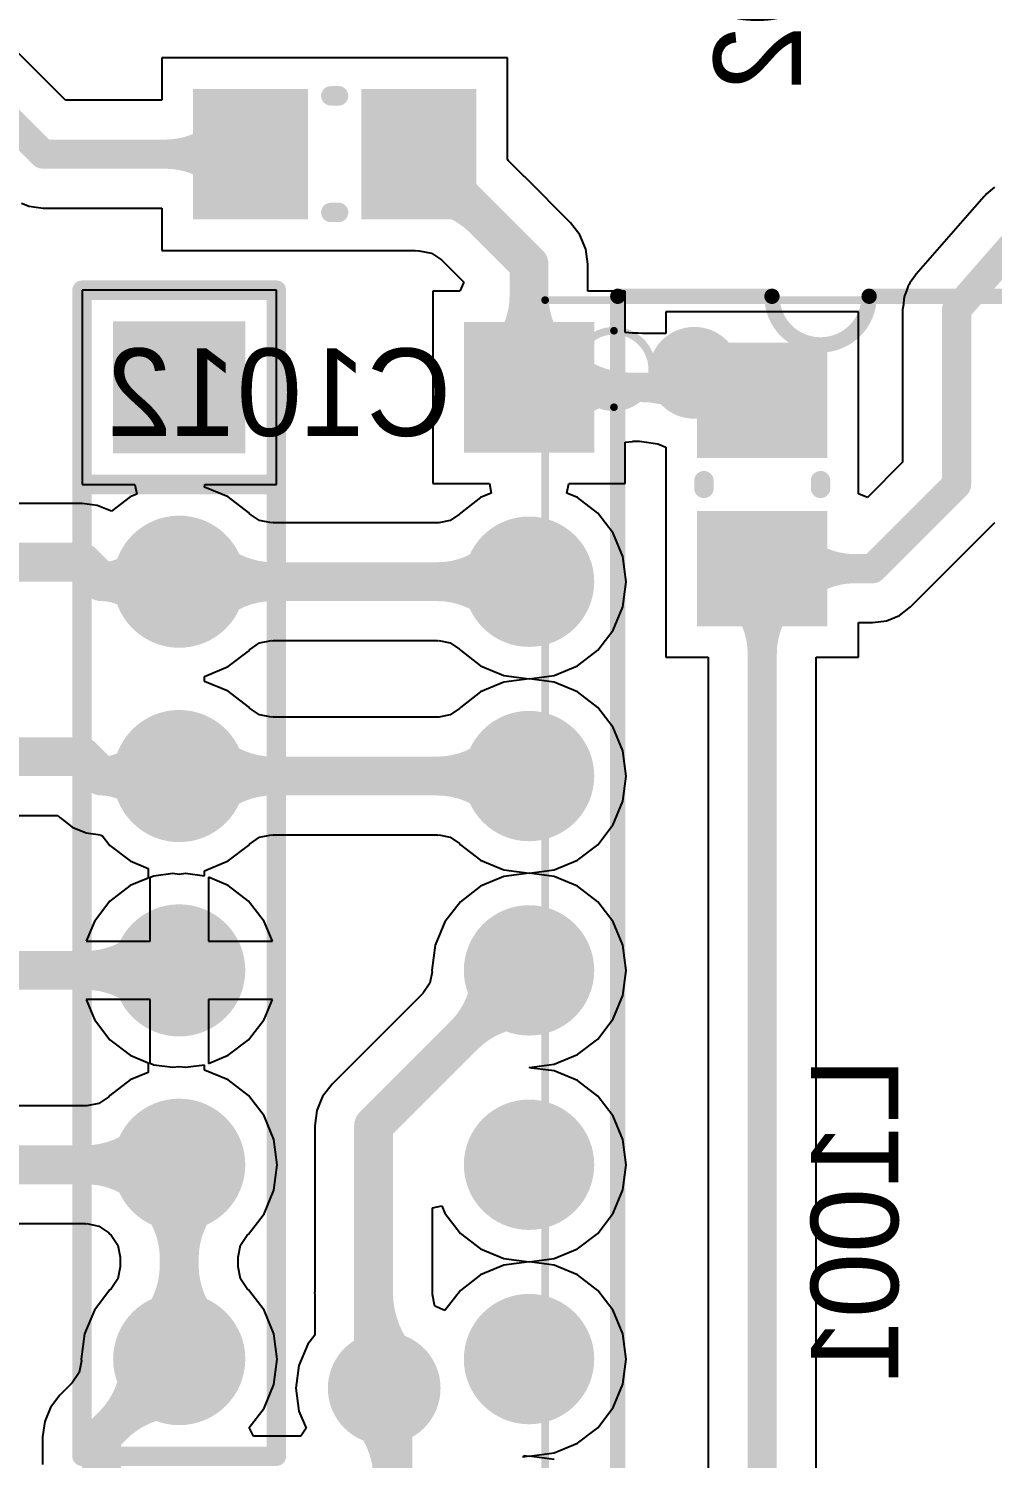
# Model space of a CAD drawing. Extents: x 41 to 201, y 4 to 127.
# Drawn here: x 104.97 to 117.56, y 65.76 to 84.44 of the extents above; entities that cross this region are included whole.
import ezdxf

# ---------------------------------------------------------------- set-up
doc = ezdxf.new("R2010")
doc.units = 0
doc.layers.get('0').update_dxf_attribs({"linetype": 'CONTINUOUS'})
for name, color, linetype in [('BOTTOMLAYER', 5, 'CONTINUOUS'), ('BOTTOMOVERLAY', 54, 'CONTINUOUS'), ('BOTTOMPASTE', 16, 'CONTINUOUS'), ('BOTTOMSOLDER', 6, 'CONTINUOUS'), ('MECHANICAL13', 56, 'CONTINUOUS'), ('MULTILAYER', 9, 'CONTINUOUS'), ('TOPLAYER', 1, 'CONTINUOUS'), ('TOPOVERLAY', 2, 'CONTINUOUS'), ('TOPSOLDER', 216, 'CONTINUOUS')]:
    doc.layers.add(name, color=color, linetype=linetype)

# ---------------------------------------------------------------- blocks, each defined once
blk = doc.blocks.new('DIP28_300_100__1')
at = {"layer": 'BOTTOMLAYER', "const_width": 0.75}
for points in [[(2.165, 0, 1), (2.915, 0, 1)], [(4.705, 0, 1), (5.455, 0, 1)], [(7.245, 0, 1), (7.995, 0, 1)], [(9.785, 0, 1), (10.535, 0, 1)], [(12.325, 0, 1), (13.075, 0, 1)]]:
    blk.add_lwpolyline(points, format="xyb", close=True, dxfattribs=at)
at = {"layer": 'BOTTOMLAYER'}
blk.add_solid([(0.75, -0.75), (0.75, 0.75), (-0.75, -0.75), (-0.75, 0.75)], dxfattribs=at)
at = {"layer": 'BOTTOMSOLDER', "const_width": 0.852}
for points in [[(2.114, 0, 1), (2.966, 0, 1)], [(4.654, 0, 1), (5.506, 0, 1)], [(7.194, 0, 1), (8.046, 0, 1)], [(9.734, 0, 1), (10.586, 0, 1)], [(12.274, 0, 1), (13.126, 0, 1)]]:
    blk.add_lwpolyline(points, format="xyb", close=True, dxfattribs=at)
at = {"layer": 'BOTTOMSOLDER'}
blk.add_solid([(0.852, -0.852), (0.852, 0.852), (-0.852, -0.852), (-0.852, 0.852)], dxfattribs=at)
at = {"layer": 'MECHANICAL13', "const_width": 0.1}
for points in [[(-1.14, 0.21), (-1.14, 7.41)], [(34.16, 0.21), (-1.14, 0.21)]]:
    blk.add_lwpolyline(points, dxfattribs=at)
at = {"layer": 'MECHANICAL13'}
for points, const_width in [([(0.26, 1.11, 1), (-0.74, 1.11, 1)], 0.1), ([(-0.765, 1.11, 1), (-0.715, 1.11, 1)], 0.05), ([(0.235, 1.11, 1), (0.285, 1.11, 1)], 0.05), ([(-1.165, 0.21, 1), (-1.115, 0.21, 1)], 0.05), ([(-1.165, 0.21, 1), (-1.115, 0.21, 1)], 0.05)]:
    blk.add_lwpolyline(points, format="xyb", close=True, dxfattribs=dict(at, const_width=const_width))
at = {"layer": 'MULTILAYER', "const_width": 0.75}
for points in [[(2.165, 0, 1), (2.915, 0, 1)], [(4.705, 0, 1), (5.455, 0, 1)], [(7.245, 0, 1), (7.995, 0, 1)], [(9.785, 0, 1), (10.535, 0, 1)], [(12.325, 0, 1), (13.075, 0, 1)]]:
    blk.add_lwpolyline(points, format="xyb", close=True, dxfattribs=at)
at = {"layer": 'MULTILAYER'}
blk.add_solid([(0.75, -0.75), (0.75, 0.75), (-0.75, -0.75), (-0.75, 0.75)], dxfattribs=at)
at = {"layer": 'TOPLAYER', "const_width": 0.75}
for points in [[(2.165, 0, 1), (2.915, 0, 1)], [(4.705, 0, 1), (5.455, 0, 1)], [(7.245, 0, 1), (7.995, 0, 1)], [(9.785, 0, 1), (10.535, 0, 1)], [(12.325, 0, 1), (13.075, 0, 1)]]:
    blk.add_lwpolyline(points, format="xyb", close=True, dxfattribs=at)
at = {"layer": 'TOPLAYER'}
blk.add_solid([(0.75, -0.75), (0.75, 0.75), (-0.75, -0.75), (-0.75, 0.75)], dxfattribs=at)
at = {"layer": 'TOPOVERLAY', "const_width": 0.2}
for points in [[(-1.19, 4.445), (-1.19, 6.46)], [(-1.19, 1.16), (-1.19, 3.175)], [(34.21, 1.16), (-1.19, 1.16)]]:
    blk.add_lwpolyline(points, dxfattribs=at)
at = {"layer": 'TOPOVERLAY'}
for points, const_width in [([(-1.24, 4.445, 1), (-1.14, 4.445, 1)], 0.1), ([(-1.24, 4.445, 1), (-1.14, 4.445, 1)], 0.1), ([(-1.24, 3.175, 1), (-1.14, 3.175, 1)], 0.1), ([(-1.24, 3.175, 1), (-1.14, 3.175, 1)], 0.1), ([(0.11, 2.16, 1), (-0.49, 2.16, 1)], 0.6), ([(-0.64, 2.16, 1), (-0.34, 2.16, 1)], 0.3), ([(-0.04, 2.16, 1), (0.26, 2.16, 1)], 0.3), ([(-1.24, 1.16, 1), (-1.14, 1.16, 1)], 0.1), ([(-1.24, 1.16, 1), (-1.14, 1.16, 1)], 0.1)]:
    blk.add_lwpolyline(points, format="xyb", close=True, dxfattribs=dict(at, const_width=const_width))
at = {"layer": 'TOPOVERLAY', "const_width": 0.2}
blk.add_lwpolyline([(-1.19, 4.445, -1), (-1.19, 3.175)], format="xyb", dxfattribs=at)
at = {"layer": 'TOPSOLDER', "const_width": 0.852}
for points in [[(2.114, 0, 1), (2.966, 0, 1)], [(4.654, 0, 1), (5.506, 0, 1)], [(7.194, 0, 1), (8.046, 0, 1)], [(9.734, 0, 1), (10.586, 0, 1)], [(12.274, 0, 1), (13.126, 0, 1)]]:
    blk.add_lwpolyline(points, format="xyb", close=True, dxfattribs=at)
at = {"layer": 'TOPSOLDER'}
blk.add_solid([(0.852, -0.852), (0.852, 0.852), (-0.852, -0.852), (-0.852, 0.852)], dxfattribs=at)
blk = doc.blocks.new('0805R_B_19')
at = {"layer": 'BOTTOMLAYER'}
for points in [[(-0.45, -0.75), (-0.45, 0.75), (-1.75, -0.75), (-1.75, 0.75)], [(1.75, -0.75), (1.75, 0.75), (0.45, -0.75), (0.45, 0.75)]]:
    blk.add_solid(points, dxfattribs=at)
at = {"layer": 'BOTTOMOVERLAY', "const_width": 0.254}
for points in [[(0.051, 0.762), (-0.051, 0.762)], [(0.051, -0.762), (-0.051, -0.762)]]:
    blk.add_lwpolyline(points, dxfattribs=at)
at = {"layer": 'BOTTOMOVERLAY', "const_width": 0.127}
for points in [[(-0.114, 0.762, 1), (0.013, 0.762, 1)], [(-0.013, 0.762, 1), (0.114, 0.762, 1)], [(-0.114, -0.762, 1), (0.013, -0.762, 1)], [(-0.013, -0.762, 1), (0.114, -0.762, 1)]]:
    blk.add_lwpolyline(points, format="xyb", close=True, dxfattribs=at)
at = {"layer": 'BOTTOMPASTE'}
for points in [[(-0.45, -0.75), (-0.45, 0.75), (-1.75, -0.75), (-1.75, 0.75)], [(1.75, -0.75), (1.75, 0.75), (0.45, -0.75), (0.45, 0.75)]]:
    blk.add_solid(points, dxfattribs=at)
at = {"layer": 'BOTTOMSOLDER'}
for points in [[(-0.348, -0.852), (-0.348, 0.852), (-1.852, -0.852), (-1.852, 0.852)], [(1.852, -0.852), (1.852, 0.852), (0.348, -0.852), (0.348, 0.852)]]:
    blk.add_solid(points, dxfattribs=at)
blk = doc.blocks.new('0805C_B_27')
at = {"layer": 'BOTTOMLAYER'}
for points in [[(-0.45, -0.75), (-0.45, 0.75), (-1.75, -0.75), (-1.75, 0.75)], [(1.75, -0.75), (1.75, 0.75), (0.45, -0.75), (0.45, 0.75)]]:
    blk.add_solid(points, dxfattribs=at)
at = {"layer": 'BOTTOMOVERLAY', "const_width": 0.254}
for points in [[(-0.051, 0.762), (0.051, 0.762)], [(-0.051, -0.762), (0.051, -0.762)]]:
    blk.add_lwpolyline(points, dxfattribs=at)
at = {"layer": 'BOTTOMOVERLAY', "const_width": 0.127}
for points in [[(-0.114, 0.762, 1), (0.013, 0.762, 1)], [(-0.013, 0.762, 1), (0.114, 0.762, 1)], [(-0.114, -0.762, 1), (0.013, -0.762, 1)], [(-0.013, -0.762, 1), (0.114, -0.762, 1)]]:
    blk.add_lwpolyline(points, format="xyb", close=True, dxfattribs=at)
at = {"layer": 'BOTTOMPASTE'}
for points in [[(-0.45, -0.75), (-0.45, 0.75), (-1.75, -0.75), (-1.75, 0.75)], [(1.75, -0.75), (1.75, 0.75), (0.45, -0.75), (0.45, 0.75)]]:
    blk.add_solid(points, dxfattribs=at)
at = {"layer": 'BOTTOMSOLDER'}
for points in [[(-0.348, -0.852), (-0.348, 0.852), (-1.852, -0.852), (-1.852, 0.852)], [(1.852, -0.852), (1.852, 0.852), (0.348, -0.852), (0.348, 0.852)]]:
    blk.add_solid(points, dxfattribs=at)
blk = doc.blocks.new('H______6_1_8_5___47')
at = {"layer": 'BOTTOMLAYER', "const_width": 0.762}
for points in [[(2.159, 0, 1), (2.921, 0, 1)], [(4.699, 0, 1), (5.461, 0, 1)], [(7.239, 0, 1), (8.001, 0, 1)], [(9.779, 0, 1), (10.541, 0, 1)], [(12.319, 0, 1), (13.081, 0, 1)]]:
    blk.add_lwpolyline(points, format="xyb", close=True, dxfattribs=at)
at = {"layer": 'BOTTOMLAYER'}
blk.add_solid([(-0.762, -0.762), (0.762, -0.762), (-0.762, 0.762), (0.762, 0.762)], dxfattribs=at)
at = {"layer": 'BOTTOMSOLDER', "const_width": 0.8636}
for points in [[(2.1082, 0, 1), (2.9718, 0, 1)], [(4.6482, 0, 1), (5.5118, 0, 1)], [(7.1882, 0, 1), (8.0518, 0, 1)], [(9.7282, 0, 1), (10.5918, 0, 1)], [(12.2682, 0, 1), (13.1318, 0, 1)]]:
    blk.add_lwpolyline(points, format="xyb", close=True, dxfattribs=at)
at = {"layer": 'BOTTOMSOLDER'}
blk.add_solid([(-0.8636, -0.8636), (0.8636, -0.8636), (-0.8636, 0.8636), (0.8636, 0.8636)], dxfattribs=at)
at = {"layer": 'MULTILAYER', "const_width": 0.762}
for points in [[(2.159, 0, 1), (2.921, 0, 1)], [(4.699, 0, 1), (5.461, 0, 1)], [(7.239, 0, 1), (8.001, 0, 1)], [(9.779, 0, 1), (10.541, 0, 1)], [(12.319, 0, 1), (13.081, 0, 1)]]:
    blk.add_lwpolyline(points, format="xyb", close=True, dxfattribs=at)
at = {"layer": 'MULTILAYER'}
blk.add_solid([(-0.762, -0.762), (0.762, -0.762), (-0.762, 0.762), (0.762, 0.762)], dxfattribs=at)
at = {"layer": 'TOPLAYER', "const_width": 0.762}
for points in [[(2.159, 0, 1), (2.921, 0, 1)], [(4.699, 0, 1), (5.461, 0, 1)], [(7.239, 0, 1), (8.001, 0, 1)], [(9.779, 0, 1), (10.541, 0, 1)], [(12.319, 0, 1), (13.081, 0, 1)]]:
    blk.add_lwpolyline(points, format="xyb", close=True, dxfattribs=at)
at = {"layer": 'TOPLAYER'}
blk.add_solid([(-0.762, -0.762), (0.762, -0.762), (-0.762, 0.762), (0.762, 0.762)], dxfattribs=at)
at = {"layer": 'TOPOVERLAY', "const_width": 0.254}
for points in [[(1.27, 1.27), (-1.27, 1.27)], [(-1.27, 0), (-1.27, 1.27)], [(1.27, -1.27), (1.27, 1.27)], [(13.97, 1.27), (1.27, 1.27)], [(13.97, -1.27), (13.97, 1.27)], [(-1.27, -1.27), (-1.27, 0)], [(1.27, -1.27), (-1.27, -1.27)], [(13.97, -1.27), (1.27, -1.27)]]:
    blk.add_lwpolyline(points, dxfattribs=at)
at = {"layer": 'TOPOVERLAY', "const_width": 0.127}
for points in [[(-1.3335, 1.27, 1), (-1.2065, 1.27, 1)], [(-1.3335, 1.27, 1), (-1.2065, 1.27, 1)], [(1.2065, 1.27, 1), (1.3335, 1.27, 1)], [(1.2065, 1.27, 1), (1.3335, 1.27, 1)], [(1.2065, 1.27, 1), (1.3335, 1.27, 1)], [(13.9065, 1.27, 1), (14.0335, 1.27, 1)], [(13.9065, 1.27, 1), (14.0335, 1.27, 1)], [(-1.3335, 0, 1), (-1.2065, 0, 1)], [(-1.3335, 0, 1), (-1.2065, 0, 1)], [(-1.3335, -1.27, 1), (-1.2065, -1.27, 1)], [(-1.3335, -1.27, 1), (-1.2065, -1.27, 1)], [(1.2065, -1.27, 1), (1.3335, -1.27, 1)], [(1.2065, -1.27, 1), (1.3335, -1.27, 1)], [(1.2065, -1.27, 1), (1.3335, -1.27, 1)], [(13.9065, -1.27, 1), (14.0335, -1.27, 1)], [(13.9065, -1.27, 1), (14.0335, -1.27, 1)]]:
    blk.add_lwpolyline(points, format="xyb", close=True, dxfattribs=at)
at = {"layer": 'TOPSOLDER', "const_width": 0.8636}
for points in [[(2.1082, 0, 1), (2.9718, 0, 1)], [(4.6482, 0, 1), (5.5118, 0, 1)], [(7.1882, 0, 1), (8.0518, 0, 1)], [(9.7282, 0, 1), (10.5918, 0, 1)], [(12.2682, 0, 1), (13.1318, 0, 1)]]:
    blk.add_lwpolyline(points, format="xyb", close=True, dxfattribs=at)
at = {"layer": 'TOPSOLDER'}
blk.add_solid([(-0.8636, -0.8636), (0.8636, -0.8636), (-0.8636, 0.8636), (0.8636, 0.8636)], dxfattribs=at)

msp = doc.modelspace()

# ---------------------------------------------------------------- linework, layer by layer
at = {"layer": 'BOTTOMLAYER'}
for p, q in [((105.448, 83.509), (103.368, 85.588)), ((111.224, 84.062), (106.708, 84.062)), ((106.708, 84.062), (106.708, 83.509)), ((111.224, 82.754), (111.224, 84.062)), ((106.708, 83.509), (105.448, 83.509)), ((111.225, 82.743), (111.224, 82.754)), ((111.234, 82.723), (111.225, 82.743)), ((111.435, 82.522), (111.234, 82.723)), ((111.458, 82.503), (111.435, 82.522)), ((111.456, 82.501), (111.458, 82.503)), ((112.049, 81.907), (111.456, 82.501)), ((111.456, 82.501), (111.456, 82.501)), ((117.453, 82.252), (117.326, 82.107)), ((117.47, 82.267), (117.453, 82.252)), ((117.485, 82.286), (117.47, 82.267)), ((117.539, 82.328), (117.485, 82.286)), ((117.591, 82.373), (117.539, 82.328)), ((104.874, 82.165), (104.974, 82.123)), ((104.974, 82.123), (105.156, 82.099)), ((105.156, 82.099), (106.708, 82.099)), ((106.708, 82.099), (106.708, 81.546)), ((117.326, 82.107), (116.564, 81.236)), ((117.326, 82.107), (117.326, 82.107)), ((112.172, 81.748), (112.049, 81.907)), ((112.248, 81.563), (112.172, 81.748)), ((106.708, 81.546), (110.016, 81.546)), ((110.016, 81.546), (110.066, 81.539)), ((110.066, 81.539), (110.068, 81.541)), ((110.066, 81.539), (110.066, 81.539)), ((110.068, 81.541), (110.231, 81.509)), ((110.231, 81.509), (110.362, 81.421)), ((112.275, 81.364), (112.248, 81.563)), ((110.362, 81.421), (110.652, 81.131)), ((112.275, 81.014), (112.275, 81.364)), ((112.275, 81.364), (112.275, 81.364)), ((110.652, 81.131), (110.603, 81.014)), ((116.475, 81.102), (116.462, 81.083)), ((116.484, 81.124), (116.475, 81.102)), ((116.526, 81.179), (116.484, 81.124)), ((116.564, 81.236), (116.526, 81.179)), ((108.204, 81.026), (105.664, 81.026)), ((105.664, 81.026), (105.664, 78.486)), ((108.204, 78.486), (108.204, 81.026)), ((110.603, 81.014), (110.248, 81.014)), ((110.248, 81.014), (110.248, 78.498)), ((112.764, 81.014), (112.275, 81.014)), ((112.764, 80.473), (112.764, 81.014)), ((116.41, 80.931), (116.403, 80.909)), ((116.413, 80.954), (116.41, 80.931)), ((116.44, 81.018), (116.413, 80.954)), ((116.462, 81.083), (116.44, 81.018)), ((115.812, 80.744), (113.296, 80.744)), ((113.296, 80.744), (113.296, 80.461)), ((115.812, 78.428), (115.812, 80.744)), ((116.398, 80.84), (116.389, 80.772)), ((116.389, 80.772), (116.389, 78.778)), ((116.403, 80.909), (116.398, 80.84)), ((112.857, 80.464), (112.764, 80.473)), ((112.934, 80.464), (112.857, 80.464)), ((112.857, 80.464), (112.857, 80.464)), ((112.857, 80.464), (112.857, 80.464)), ((112.99, 80.461), (112.934, 80.466)), ((112.934, 80.466), (112.934, 80.464)), ((113.296, 80.461), (112.99, 80.461)), ((112.764, 79.039), (112.857, 79.048)), ((112.857, 79.048), (112.857, 79.051)), ((112.857, 79.051), (112.948, 79.051)), ((112.857, 79.048), (112.857, 79.048)), ((112.857, 79.048), (112.857, 79.048)), ((112.948, 79.051), (113.19, 79.02)), ((112.764, 78.498), (112.764, 79.039)), ((113.19, 79.02), (113.296, 78.976)), ((113.296, 78.976), (113.296, 78.428)), ((116.389, 78.778), (115.929, 78.318)), ((105.664, 78.486), (106.356, 78.486)), ((106.356, 78.486), (106.381, 78.361)), ((107.266, 78.453), (107.268, 78.486)), ((107.268, 78.486), (108.204, 78.486)), ((110.248, 78.498), (110.988, 78.498)), ((110.988, 78.498), (111.013, 78.373)), ((111.999, 78.373), (112.024, 78.498)), ((112.024, 78.498), (112.764, 78.498)), ((106.294, 78.325), (106.047, 78.136)), ((106.381, 78.361), (106.294, 78.325)), ((107.574, 78.325), (107.266, 78.453)), ((107.84, 78.122), (107.574, 78.325)), ((110.872, 78.315), (110.609, 78.113)), ((111.013, 78.373), (110.872, 78.315)), ((112.14, 78.315), (111.999, 78.373)), ((112.403, 78.113), (112.14, 78.315)), ((113.296, 78.428), (113.296, 76.228)), ((115.812, 78.366), (115.812, 78.428)), ((115.929, 78.318), (115.812, 78.366)), ((105.664, 78.239), (101.273, 78.239)), ((105.863, 78.212), (105.664, 78.239)), ((105.994, 78.158), (105.863, 78.212)), ((106.047, 78.136), (105.994, 78.158)), ((107.853, 78.105), (107.84, 78.122)), ((110.609, 78.113), (110.597, 78.098)), ((112.605, 77.85), (112.403, 78.113)), ((107.984, 78.017), (107.853, 78.105)), ((108.141, 77.986), (107.984, 78.017)), ((108.16, 77.988), (108.141, 77.986)), ((108.16, 77.985), (108.16, 77.988)), ((110.309, 77.985), (108.16, 77.985)), ((110.326, 77.986), (110.309, 77.987)), ((110.309, 77.987), (110.309, 77.985)), ((110.474, 78.015), (110.326, 77.986)), ((110.597, 78.098), (110.474, 78.015)), ((116.492, 76.888), (117.592, 77.988)), ((112.732, 77.544), (112.605, 77.85)), ((112.775, 77.216), (112.732, 77.544)), ((112.732, 76.888), (112.775, 77.216)), ((112.605, 76.582), (112.732, 76.888)), ((116.346, 76.776), (116.492, 76.888)), ((115.812, 76.228), (115.812, 76.681)), ((115.812, 76.681), (115.994, 76.681)), ((115.994, 76.681), (116.176, 76.705)), ((116.176, 76.705), (116.346, 76.776)), ((107.984, 76.415), (108.141, 76.446)), ((108.141, 76.446), (108.16, 76.444)), ((108.16, 76.444), (108.16, 76.447)), ((108.16, 76.447), (110.309, 76.447)), ((110.309, 76.447), (110.309, 76.445)), ((110.309, 76.445), (110.326, 76.446)), ((110.326, 76.446), (110.474, 76.417)), ((112.403, 76.319), (112.605, 76.582)), ((107.574, 76.107), (107.84, 76.31)), ((107.84, 76.31), (107.853, 76.327)), ((107.853, 76.327), (107.984, 76.415)), ((110.474, 76.417), (110.597, 76.334)), ((110.597, 76.334), (110.609, 76.319)), ((110.609, 76.319), (110.872, 76.117)), ((112.14, 76.117), (112.403, 76.319)), ((107.266, 75.979), (107.574, 76.107)), ((110.872, 76.117), (111.178, 75.99)), ((111.834, 75.99), (112.14, 76.117)), ((113.296, 76.228), (113.849, 76.228)), ((113.849, 76.228), (113.849, 65.221)), ((115.259, 64.398), (115.259, 76.228)), ((115.259, 76.228), (115.812, 76.228)), ((107.266, 75.913), (107.266, 75.979)), ((107.574, 75.785), (107.266, 75.913)), ((111.178, 75.902), (110.872, 75.775)), ((111.178, 75.99), (111.506, 75.947)), ((111.506, 75.945), (111.178, 75.902)), ((111.506, 75.947), (111.834, 75.99)), ((111.834, 75.902), (111.506, 75.945)), ((112.14, 75.775), (111.834, 75.902)), ((107.84, 75.582), (107.574, 75.785)), ((110.872, 75.775), (110.609, 75.573)), ((112.403, 75.573), (112.14, 75.775)), ((107.853, 75.565), (107.84, 75.582)), ((107.984, 75.477), (107.853, 75.565)), ((110.597, 75.558), (110.474, 75.475)), ((110.609, 75.573), (110.597, 75.558)), ((112.605, 75.31), (112.403, 75.573)), ((108.141, 75.446), (107.984, 75.477)), ((108.16, 75.448), (108.141, 75.446)), ((108.16, 75.445), (108.16, 75.448)), ((110.309, 75.445), (108.16, 75.445)), ((110.326, 75.446), (110.309, 75.447)), ((110.309, 75.447), (110.309, 75.445)), ((110.474, 75.475), (110.326, 75.446)), ((112.732, 75.004), (112.605, 75.31)), ((112.775, 74.676), (112.732, 75.004)), ((112.732, 74.348), (112.775, 74.676)), ((112.605, 74.042), (112.732, 74.348)), ((101.273, 74.161), (105.346, 74.161)), ((105.346, 74.161), (105.375, 74.133)), ((105.375, 74.133), (105.375, 74.133)), ((105.375, 74.133), (105.465, 74.063)), ((105.465, 74.063), (105.534, 74.01)), ((105.534, 74.01), (105.719, 73.934)), ((112.403, 73.779), (112.605, 74.042)), ((105.719, 73.934), (105.907, 73.909)), ((105.907, 73.909), (105.907, 73.906)), ((105.907, 73.906), (105.907, 73.906)), ((105.907, 73.906), (105.907, 73.906)), ((105.907, 73.906), (105.907, 73.906)), ((105.907, 73.906), (105.907, 73.906)), ((105.907, 73.906), (105.908, 73.904)), ((105.908, 73.904), (105.908, 73.904)), ((105.908, 73.904), (105.908, 73.904)), ((105.908, 73.904), (105.908, 73.904)), ((105.908, 73.904), (105.908, 73.904)), ((105.908, 73.904), (105.908, 73.904)), ((105.908, 73.904), (105.908, 73.904)), ((105.908, 73.904), (105.918, 73.9)), ((105.918, 73.9), (105.918, 73.9)), ((105.918, 73.9), (105.928, 73.9)), ((105.928, 73.9), (105.928, 73.9)), ((105.928, 73.9), (106.028, 73.77)), ((107.853, 73.787), (107.984, 73.875)), ((107.984, 73.875), (108.141, 73.906)), ((108.141, 73.906), (108.16, 73.904)), ((108.16, 73.904), (108.16, 73.907)), ((108.16, 73.907), (110.309, 73.907)), ((110.309, 73.907), (110.309, 73.905)), ((110.309, 73.905), (110.326, 73.906)), ((110.326, 73.906), (110.474, 73.877)), ((110.474, 73.877), (110.597, 73.794)), ((106.028, 73.77), (106.294, 73.567)), ((107.574, 73.567), (107.84, 73.77)), ((107.84, 73.77), (107.853, 73.787)), ((110.597, 73.794), (110.609, 73.779)), ((110.609, 73.779), (110.872, 73.577)), ((112.14, 73.577), (112.403, 73.779)), ((106.294, 73.567), (106.528, 73.469)), ((106.528, 73.469), (106.528, 73.343)), ((107.266, 73.439), (107.574, 73.567)), ((110.872, 73.577), (111.178, 73.45)), ((111.178, 73.45), (111.506, 73.407)), ((111.506, 73.407), (111.834, 73.45)), ((111.834, 73.45), (112.14, 73.577)), ((106.528, 73.343), (106.294, 73.245)), ((106.553, 73.353), (106.602, 73.373)), ((106.553, 72.517), (106.553, 73.353)), ((106.602, 73.373), (106.85, 73.406)), ((106.85, 73.406), (106.934, 73.395)), ((106.934, 73.395), (107.018, 73.406)), ((107.018, 73.406), (107.266, 73.373)), ((107.266, 73.373), (107.266, 73.439)), ((107.574, 73.245), (107.315, 73.353)), ((107.315, 73.353), (107.315, 72.517)), ((111.178, 73.362), (110.872, 73.235)), ((111.506, 73.405), (111.178, 73.362)), ((111.834, 73.362), (111.506, 73.405)), ((112.14, 73.235), (111.834, 73.362)), ((106.294, 73.245), (106.028, 73.042)), ((107.84, 73.042), (107.574, 73.245)), ((110.872, 73.235), (110.609, 73.033)), ((112.403, 73.033), (112.14, 73.235)), ((106.028, 73.042), (105.825, 72.776)), ((108.043, 72.776), (107.84, 73.042)), ((110.609, 73.033), (110.407, 72.77)), ((112.605, 72.77), (112.403, 73.033)), ((105.825, 72.776), (105.717, 72.517)), ((108.151, 72.517), (108.043, 72.776)), ((110.407, 72.77), (110.28, 72.464)), ((112.732, 72.464), (112.605, 72.77)), ((105.717, 72.517), (106.553, 72.517)), ((107.315, 72.517), (108.151, 72.517)), ((110.28, 72.464), (110.237, 72.136)), ((112.775, 72.136), (112.732, 72.464)), ((110.237, 72.136), (110.24, 72.117)), ((112.732, 71.808), (112.775, 72.136)), ((110.211, 71.971), (110.127, 71.846)), ((110.24, 72.117), (110.211, 71.971)), ((110.116, 71.833), (108.931, 70.647)), ((110.127, 71.846), (110.114, 71.835)), ((110.114, 71.835), (110.116, 71.833)), ((110.116, 71.833), (110.116, 71.833)), ((112.605, 71.502), (112.732, 71.808)), ((106.553, 71.755), (105.717, 71.755)), ((105.717, 71.755), (105.825, 71.496)), ((106.553, 70.919), (106.553, 71.755)), ((108.151, 71.755), (107.315, 71.755)), ((107.315, 71.755), (107.315, 70.919)), ((108.043, 71.496), (108.151, 71.755)), ((105.825, 71.496), (106.028, 71.23)), ((107.84, 71.23), (108.043, 71.496)), ((112.403, 71.239), (112.605, 71.502)), ((106.028, 71.23), (106.294, 71.027)), ((107.574, 71.027), (107.84, 71.23)), ((112.14, 71.037), (112.403, 71.239)), ((106.294, 71.027), (106.528, 70.929)), ((107.315, 70.919), (107.574, 71.027)), ((111.834, 70.91), (112.14, 71.037)), ((106.528, 70.929), (106.528, 70.802)), ((106.602, 70.899), (106.553, 70.919)), ((106.85, 70.866), (106.602, 70.899)), ((106.934, 70.877), (106.85, 70.866)), ((107.018, 70.866), (106.934, 70.877)), ((107.266, 70.899), (107.018, 70.866)), ((107.266, 70.833), (107.266, 70.899)), ((107.574, 70.705), (107.266, 70.833)), ((111.506, 70.867), (111.834, 70.91)), ((111.506, 70.865), (111.506, 70.867)), ((111.543, 70.86), (111.506, 70.865)), ((111.506, 70.865), (111.506, 70.865)), ((111.834, 70.822), (111.543, 70.86)), ((111.543, 70.86), (111.543, 70.86)), ((111.543, 70.86), (111.543, 70.86)), ((106.294, 70.705), (106.028, 70.502)), ((106.528, 70.802), (106.294, 70.705)), ((107.84, 70.502), (107.574, 70.705)), ((108.931, 70.647), (108.808, 70.488)), ((112.14, 70.695), (111.834, 70.822)), ((112.403, 70.493), (112.14, 70.695)), ((106.015, 70.485), (105.884, 70.397)), ((106.028, 70.502), (106.015, 70.485)), ((108.043, 70.236), (107.84, 70.502)), ((108.808, 70.488), (108.786, 70.434)), ((112.605, 70.23), (112.403, 70.493)), ((105.708, 70.365), (104.646, 70.365)), ((105.727, 70.366), (105.708, 70.368)), ((105.708, 70.368), (105.708, 70.365)), ((105.884, 70.397), (105.727, 70.366)), ((108.732, 70.303), (108.705, 70.104)), ((108.786, 70.434), (108.732, 70.303)), ((108.171, 69.928), (108.043, 70.236)), ((108.705, 70.104), (108.705, 67.93)), ((112.732, 69.924), (112.605, 70.23)), ((108.215, 69.596), (108.171, 69.928)), ((112.775, 69.596), (112.732, 69.924)), ((108.171, 69.264), (108.215, 69.596)), ((112.732, 69.268), (112.775, 69.596)), ((108.043, 68.956), (108.171, 69.264)), ((112.605, 68.962), (112.732, 69.268)), ((107.84, 68.69), (108.043, 68.956)), ((110.243, 69.033), (110.367, 69.058)), ((110.243, 67.9), (110.243, 69.033)), ((110.367, 69.058), (110.407, 68.962)), ((110.407, 68.962), (110.609, 68.699)), ((112.403, 68.699), (112.605, 68.962)), ((104.465, 68.827), (105.708, 68.827)), ((105.708, 68.827), (105.708, 68.824)), ((105.708, 68.824), (105.727, 68.826)), ((105.727, 68.826), (105.884, 68.795)), ((105.884, 68.795), (106.015, 68.707)), ((106.015, 68.707), (106.028, 68.69)), ((106.028, 68.69), (106.045, 68.677)), ((106.045, 68.677), (106.133, 68.546)), ((107.735, 68.546), (107.823, 68.677)), ((107.823, 68.677), (107.84, 68.69)), ((110.609, 68.699), (110.872, 68.497)), ((112.14, 68.497), (112.403, 68.699)), ((106.133, 68.546), (106.164, 68.389)), ((107.704, 68.389), (107.735, 68.546)), ((110.872, 68.497), (111.178, 68.37)), ((111.834, 68.37), (112.14, 68.497)), ((106.164, 68.263), (106.133, 68.106)), ((106.164, 68.389), (106.162, 68.37)), ((106.162, 68.37), (106.162, 68.37)), ((106.162, 68.37), (106.162, 68.37)), ((106.162, 68.37), (106.162, 68.37)), ((106.162, 68.37), (106.162, 68.282)), ((106.162, 68.282), (106.162, 68.282)), ((106.162, 68.282), (106.164, 68.263)), ((107.706, 68.37), (107.704, 68.389)), ((107.704, 68.263), (107.706, 68.282)), ((107.735, 68.106), (107.704, 68.263)), ((107.706, 68.282), (107.706, 68.37)), ((107.706, 68.37), (107.706, 68.37)), ((107.706, 68.282), (107.706, 68.282)), ((107.706, 68.282), (107.706, 68.282)), ((107.706, 68.282), (107.706, 68.282)), ((111.178, 68.282), (110.872, 68.155)), ((111.178, 68.37), (111.506, 68.327)), ((111.506, 68.325), (111.178, 68.282)), ((111.506, 68.327), (111.834, 68.37)), ((111.834, 68.282), (111.506, 68.325)), ((112.14, 68.155), (111.834, 68.282)), ((106.133, 68.106), (106.045, 67.975)), ((107.823, 67.975), (107.735, 68.106)), ((110.872, 68.155), (110.609, 67.953)), ((112.403, 67.953), (112.14, 68.155)), ((106.028, 67.962), (105.825, 67.696)), ((106.045, 67.975), (106.028, 67.962)), ((107.84, 67.962), (107.823, 67.975)), ((108.043, 67.696), (107.84, 67.962)), ((108.705, 67.93), (108.702, 67.93)), ((108.702, 67.93), (108.705, 67.891)), ((108.705, 67.891), (108.705, 67.37)), ((110.27, 67.764), (110.243, 67.9)), ((110.609, 67.953), (110.407, 67.69)), ((112.605, 67.69), (112.403, 67.953)), ((105.825, 67.696), (105.697, 67.388)), ((108.171, 67.388), (108.043, 67.696)), ((110.273, 67.746), (110.27, 67.764)), ((110.407, 67.69), (110.273, 67.746)), ((112.732, 67.384), (112.605, 67.69)), ((105.697, 67.388), (105.653, 67.056)), ((108.215, 67.056), (108.171, 67.388)), ((108.705, 67.37), (108.615, 67.251)), ((112.775, 67.056), (112.732, 67.384)), ((108.615, 67.251), (108.499, 66.973)), ((105.656, 67.035), (105.625, 66.88)), ((105.653, 67.056), (105.656, 67.035)), ((108.171, 66.724), (108.215, 67.056)), ((108.499, 66.973), (108.46, 66.675)), ((112.732, 66.728), (112.775, 67.056)), ((105.523, 66.732), (105.375, 66.583)), ((105.536, 66.747), (105.521, 66.734)), ((105.521, 66.734), (105.523, 66.732)), ((105.523, 66.732), (105.523, 66.732)), ((105.625, 66.88), (105.536, 66.747)), ((108.043, 66.416), (108.171, 66.724)), ((112.605, 66.422), (112.732, 66.728)), ((105.375, 66.583), (105.252, 66.424)), ((108.46, 66.675), (108.499, 66.377)), ((105.252, 66.424), (105.176, 66.239)), ((107.848, 66.16), (108.043, 66.416)), ((108.499, 66.377), (108.592, 66.152)), ((112.403, 66.159), (112.605, 66.422)), ((105.176, 66.239), (105.149, 66.04)), ((107.904, 66.047), (107.848, 66.16)), ((108.592, 66.152), (108.522, 66.047)), ((112.14, 65.957), (112.403, 66.159)), ((105.149, 66.04), (105.149, 65.68)), ((108.522, 66.047), (107.904, 66.047)), ((111.425, 65.774), (111.443, 65.795)), ((111.506, 65.785), (111.425, 65.774)), ((111.443, 65.795), (111.506, 65.787)), ((111.506, 65.787), (111.834, 65.83)), ((111.834, 65.742), (111.506, 65.785)), ((111.834, 65.83), (112.14, 65.957))]:
    msp.add_line(p, q, dxfattribs=at)
for points, const_width in [([(102.87, 85.09), (105.156, 82.804)], 0.381), ([(105.156, 82.804), (107.866, 82.804)], 0.381), ([(110.066, 82.804), (111.506, 81.364)], 0.508), ([(117.094, 80.772), (117.856, 81.643)], 0.381), ([(111.506, 79.756), (111.506, 81.364)], 0.508), ([(117.094, 78.486), (117.094, 80.772)], 0.381), ([(111.506, 79.756), (114.384, 79.756)], 0.381), ([(115.994, 77.386), (117.094, 78.486)], 0.381), ([(100.076, 77.47), (105.664, 77.47)], 0.508), ([(105.664, 77.47), (105.918, 77.216)], 0.508), ([(114.554, 64.092), (114.554, 77.386)], 0.381), ([(114.554, 77.386), (115.994, 77.386)], 0.381), ([(105.918, 77.216), (111.506, 77.216)], 0.508), ([(100.076, 74.93), (105.664, 74.93)], 0.508), ([(105.664, 74.93), (105.918, 74.676)], 0.508), ([(105.918, 74.676), (111.506, 74.676)], 0.508), ([(104.648, 72.136), (106.934, 72.136)], 0.508), ([(109.474, 70.104), (111.506, 72.136)], 0.508), ([(109.474, 67.056), (109.474, 70.104)], 0.508), ([(102.892, 69.596), (106.934, 69.596)], 0.508), ([(106.934, 67.056), (106.934, 69.596)], 0.508), ([(105.918, 66.04), (106.934, 67.056)], 0.508), ([(105.918, 65.362), (105.918, 66.04)], 0.508)]:
    msp.add_lwpolyline(points, dxfattribs=dict(at, const_width=const_width))
for points, const_width in [([(107.541, 83.129, -0.198912), (106.757, 82.804)], 0.381), ([(107.541, 83.129, -0.198912), (106.757, 82.804)], 0.381), ([(106.757, 82.804, -0.198912), (107.541, 82.479)], 0.381), ([(106.757, 82.804, -0.198912), (107.541, 82.479)], 0.381), ([(110.671, 82.199, -0.198912), (110.462, 82.704)], 0.508), ([(110.066, 82.308, -0.198912), (110.913, 81.957)], 0.508), ([(111.506, 80.953, -0.198912), (111.155, 80.107)], 0.508), ([(111.506, 80.953, -0.198912), (111.155, 80.107)], 0.508), ([(111.857, 80.107, -0.198912), (111.506, 80.953)], 0.508), ([(111.857, 80.107, -0.198912), (111.506, 80.953)], 0.508), ([(112.857, 79.756, -0.198912), (111.902, 80.152)], 0.381), ([(112.857, 79.756, -0.198912), (111.902, 80.152)], 0.381), ([(114.129, 79.911, -0.198912), (113.755, 79.756)], 0.381), ([(114.129, 79.911, -0.198912), (113.755, 79.756)], 0.381), ([(111.902, 79.36, -0.198912), (112.857, 79.756)], 0.381), ([(111.902, 79.36, -0.198912), (112.857, 79.756)], 0.381), ([(112.934, 79.756, -0.198912), (114.129, 79.261)], 0.381), ([(112.934, 79.756, -0.198912), (114.129, 79.261)], 0.381), ([(106.528, 77.521, -0.236077), (105.918, 77.216)], 0.508), ([(106.528, 77.521, -0.236077), (105.918, 77.216)], 0.508), ([(108.16, 77.216, -0.198912), (107.293, 77.575)], 0.508), ([(111.155, 77.567, -0.198912), (110.309, 77.216)], 0.508), ([(115.763, 77.386, -0.198912), (114.979, 77.711)], 0.381), ([(115.763, 77.386, -0.198912), (114.979, 77.711)], 0.381), ([(114.979, 77.061, -0.198912), (115.763, 77.386)], 0.381), ([(114.979, 77.061, -0.198912), (115.763, 77.386)], 0.381), ([(105.918, 77.216, -0.236077), (106.528, 76.911)], 0.508), ([(105.918, 77.216, -0.236077), (106.528, 76.911)], 0.508), ([(107.293, 76.857, -0.198912), (108.16, 77.216)], 0.508), ([(110.309, 77.216, -0.198912), (111.155, 76.865)], 0.508), ([(114.229, 77.061, -0.198912), (114.554, 76.277)], 0.381), ([(114.229, 77.061, -0.198912), (114.554, 76.277)], 0.381), ([(114.554, 76.277, -0.198912), (114.879, 77.061)], 0.381), ([(114.554, 76.277, -0.198912), (114.879, 77.061)], 0.381), ([(106.528, 74.981, -0.236077), (105.918, 74.676)], 0.508), ([(106.528, 74.981, -0.236077), (105.918, 74.676)], 0.508), ([(108.16, 74.676, -0.198912), (107.293, 75.035)], 0.508), ([(111.155, 75.027, -0.198912), (110.309, 74.676)], 0.508), ([(105.918, 74.676, -0.236077), (106.528, 74.371)], 0.508), ([(105.918, 74.676, -0.236077), (106.528, 74.371)], 0.508), ([(107.293, 74.317, -0.198912), (108.16, 74.676)], 0.508), ([(110.309, 74.676, -0.198912), (111.155, 74.325)], 0.508), ([(106.575, 72.495, -0.198912), (105.708, 72.136)], 0.508), ([(106.575, 72.495, -0.198912), (105.708, 72.136)], 0.508), ([(105.708, 72.136, -0.198912), (106.575, 71.777)], 0.508), ([(105.708, 72.136, -0.198912), (106.575, 71.777)], 0.508), ([(111.01, 72.136, -0.198912), (110.659, 71.289)], 0.508), ([(110.659, 71.289, -0.198912), (111.506, 71.64)], 0.508), ([(106.575, 69.955, -0.198912), (105.708, 69.596)], 0.508), ([(105.708, 69.596, -0.198912), (106.575, 69.237)], 0.508), ([(106.575, 69.237, -0.198912), (106.934, 68.37)], 0.508), ([(106.934, 68.37, -0.198912), (107.293, 69.237)], 0.508), ([(106.934, 68.282, -0.198912), (106.575, 67.415)], 0.508), ([(107.293, 67.415, -0.198912), (106.934, 68.282)], 0.508), ([(109.882, 66.944, -0.198912), (109.474, 67.93)], 0.508), ([(109.882, 66.944, -0.198912), (109.474, 67.93)], 0.508), ([(106.426, 67.056, -0.198912), (106.067, 66.189)], 0.508), ([(106.067, 66.189, -0.198912), (106.934, 66.548)], 0.508)]:
    msp.add_lwpolyline(points, format="xyb", dxfattribs=dict(at, const_width=const_width))
for points, const_width in [([(107.446, 83.129, 1), (107.636, 83.129, 1)], 0.191), ([(107.446, 83.129, 1), (107.636, 83.129, 1)], 0.191), ([(105.061, 82.804, 1), (105.251, 82.804, 1)], 0.191), ([(105.061, 82.804, 1), (105.251, 82.804, 1)], 0.191), ([(106.661, 82.804, 1), (106.852, 82.804, 1)], 0.191), ([(106.661, 82.804, 1), (106.852, 82.804, 1)], 0.191), ([(106.661, 82.804, 1), (106.852, 82.804, 1)], 0.191), ([(106.661, 82.804, 1), (106.852, 82.804, 1)], 0.191), ([(107.771, 82.804, 1), (107.961, 82.804, 1)], 0.191), ([(109.939, 82.804, 1), (110.193, 82.804, 1)], 0.254), ([(110.335, 82.704, 1), (110.589, 82.704, 1)], 0.254), ([(107.446, 82.479, 1), (107.636, 82.479, 1)], 0.191), ([(107.446, 82.479, 1), (107.636, 82.479, 1)], 0.191), ([(109.939, 82.308, 1), (110.193, 82.308, 1)], 0.254), ([(110.544, 82.199, 1), (110.798, 82.199, 1)], 0.254), ([(110.786, 81.957, 1), (111.04, 81.957, 1)], 0.254), ([(111.379, 81.364, 1), (111.633, 81.364, 1)], 0.254), ([(111.379, 81.364, 1), (111.633, 81.364, 1)], 0.254), ([(111.379, 80.953, 1), (111.633, 80.953, 1)], 0.254), ([(111.379, 80.953, 1), (111.633, 80.953, 1)], 0.254), ([(111.379, 80.953, 1), (111.633, 80.953, 1)], 0.254), ([(111.379, 80.953, 1), (111.633, 80.953, 1)], 0.254), ([(116.999, 80.772, 1), (117.189, 80.772, 1)], 0.191), ([(116.999, 80.772, 1), (117.189, 80.772, 1)], 0.191), ([(111.028, 80.107, 1), (111.282, 80.107, 1)], 0.254), ([(111.028, 80.107, 1), (111.282, 80.107, 1)], 0.254), ([(111.73, 80.107, 1), (111.984, 80.107, 1)], 0.254), ([(111.73, 80.107, 1), (111.984, 80.107, 1)], 0.254), ([(111.806, 80.152, 1), (111.997, 80.152, 1)], 0.191), ([(111.806, 80.152, 1), (111.997, 80.152, 1)], 0.191), ([(111.379, 79.756, 1), (111.633, 79.756, 1)], 0.254), ([(114.034, 79.911, 1), (114.224, 79.911, 1)], 0.191), ([(114.034, 79.911, 1), (114.224, 79.911, 1)], 0.191), ([(111.411, 79.756, 1), (111.601, 79.756, 1)], 0.191), ([(112.761, 79.756, 1), (112.952, 79.756, 1)], 0.191), ([(112.761, 79.756, 1), (112.952, 79.756, 1)], 0.191), ([(112.761, 79.756, 1), (112.952, 79.756, 1)], 0.191), ([(112.761, 79.756, 1), (112.952, 79.756, 1)], 0.191), ([(112.839, 79.756, 1), (113.03, 79.756, 1)], 0.191), ([(112.839, 79.756, 1), (113.03, 79.756, 1)], 0.191), ([(113.66, 79.756, 1), (113.85, 79.756, 1)], 0.191), ([(113.66, 79.756, 1), (113.85, 79.756, 1)], 0.191), ([(114.289, 79.756, 1), (114.479, 79.756, 1)], 0.191), ([(111.806, 79.36, 1), (111.997, 79.36, 1)], 0.191), ([(111.806, 79.36, 1), (111.997, 79.36, 1)], 0.191), ([(114.034, 79.261, 1), (114.224, 79.261, 1)], 0.191), ([(114.034, 79.261, 1), (114.224, 79.261, 1)], 0.191), ([(116.999, 78.486, 1), (117.189, 78.486, 1)], 0.191), ([(116.999, 78.486, 1), (117.189, 78.486, 1)], 0.191), ([(106.401, 77.521, 1), (106.655, 77.521, 1)], 0.254), ([(106.401, 77.521, 1), (106.655, 77.521, 1)], 0.254), ([(107.166, 77.575, 1), (107.42, 77.575, 1)], 0.254), ([(111.028, 77.567, 1), (111.282, 77.567, 1)], 0.254), ([(114.884, 77.711, 1), (115.074, 77.711, 1)], 0.191), ([(114.884, 77.711, 1), (115.074, 77.711, 1)], 0.191), ([(105.537, 77.47, 1), (105.791, 77.47, 1)], 0.254), ([(105.537, 77.47, 1), (105.791, 77.47, 1)], 0.254), ([(114.459, 77.386, 1), (114.649, 77.386, 1)], 0.191), ([(114.459, 77.386, 1), (114.649, 77.386, 1)], 0.191), ([(115.668, 77.386, 1), (115.859, 77.386, 1)], 0.191), ([(115.668, 77.386, 1), (115.859, 77.386, 1)], 0.191), ([(115.668, 77.386, 1), (115.859, 77.386, 1)], 0.191), ([(115.668, 77.386, 1), (115.859, 77.386, 1)], 0.191), ([(115.899, 77.386, 1), (116.089, 77.386, 1)], 0.191), ([(115.899, 77.386, 1), (116.089, 77.386, 1)], 0.191), ([(105.791, 77.216, 1), (106.045, 77.216, 1)], 0.254), ([(105.791, 77.216, 1), (106.045, 77.216, 1)], 0.254), ([(105.791, 77.216, 1), (106.045, 77.216, 1)], 0.254), ([(105.791, 77.216, 1), (106.045, 77.216, 1)], 0.254), ([(105.791, 77.216, 1), (106.045, 77.216, 1)], 0.254), ([(105.791, 77.216, 1), (106.045, 77.216, 1)], 0.254), ([(108.033, 77.216, 1), (108.287, 77.216, 1)], 0.254), ([(108.033, 77.216, 1), (108.287, 77.216, 1)], 0.254), ([(110.182, 77.216, 1), (110.436, 77.216, 1)], 0.254), ([(110.182, 77.216, 1), (110.436, 77.216, 1)], 0.254), ([(111.379, 77.216, 1), (111.633, 77.216, 1)], 0.254), ([(114.134, 77.061, 1), (114.324, 77.061, 1)], 0.191), ([(114.134, 77.061, 1), (114.324, 77.061, 1)], 0.191), ([(114.784, 77.061, 1), (114.974, 77.061, 1)], 0.191), ([(114.784, 77.061, 1), (114.974, 77.061, 1)], 0.191), ([(114.884, 77.061, 1), (115.074, 77.061, 1)], 0.191), ([(114.884, 77.061, 1), (115.074, 77.061, 1)], 0.191), ([(106.401, 76.911, 1), (106.655, 76.911, 1)], 0.254), ([(106.401, 76.911, 1), (106.655, 76.911, 1)], 0.254), ([(107.166, 76.857, 1), (107.42, 76.857, 1)], 0.254), ([(111.028, 76.865, 1), (111.282, 76.865, 1)], 0.254), ([(114.459, 76.277, 1), (114.649, 76.277, 1)], 0.191), ([(114.459, 76.277, 1), (114.649, 76.277, 1)], 0.191), ([(114.459, 76.277, 1), (114.649, 76.277, 1)], 0.191), ([(114.459, 76.277, 1), (114.649, 76.277, 1)], 0.191), ([(105.537, 74.93, 1), (105.791, 74.93, 1)], 0.254), ([(105.537, 74.93, 1), (105.791, 74.93, 1)], 0.254), ([(106.401, 74.981, 1), (106.655, 74.981, 1)], 0.254), ([(106.401, 74.981, 1), (106.655, 74.981, 1)], 0.254), ([(107.166, 75.035, 1), (107.42, 75.035, 1)], 0.254), ([(111.028, 75.027, 1), (111.282, 75.027, 1)], 0.254), ([(105.791, 74.676, 1), (106.045, 74.676, 1)], 0.254), ([(105.791, 74.676, 1), (106.045, 74.676, 1)], 0.254), ([(105.791, 74.676, 1), (106.045, 74.676, 1)], 0.254), ([(105.791, 74.676, 1), (106.045, 74.676, 1)], 0.254), ([(105.791, 74.676, 1), (106.045, 74.676, 1)], 0.254), ([(105.791, 74.676, 1), (106.045, 74.676, 1)], 0.254), ([(108.033, 74.676, 1), (108.287, 74.676, 1)], 0.254), ([(108.033, 74.676, 1), (108.287, 74.676, 1)], 0.254), ([(110.182, 74.676, 1), (110.436, 74.676, 1)], 0.254), ([(110.182, 74.676, 1), (110.436, 74.676, 1)], 0.254), ([(111.379, 74.676, 1), (111.633, 74.676, 1)], 0.254), ([(106.401, 74.371, 1), (106.655, 74.371, 1)], 0.254), ([(106.401, 74.371, 1), (106.655, 74.371, 1)], 0.254), ([(107.166, 74.317, 1), (107.42, 74.317, 1)], 0.254), ([(111.028, 74.325, 1), (111.282, 74.325, 1)], 0.254), ([(106.448, 72.495, 1), (106.702, 72.495, 1)], 0.254), ([(106.448, 72.495, 1), (106.702, 72.495, 1)], 0.254), ([(105.581, 72.136, 1), (105.835, 72.136, 1)], 0.254), ([(105.581, 72.136, 1), (105.835, 72.136, 1)], 0.254), ([(105.581, 72.136, 1), (105.835, 72.136, 1)], 0.254), ([(105.581, 72.136, 1), (105.835, 72.136, 1)], 0.254), ([(106.807, 72.136, 1), (107.061, 72.136, 1)], 0.254), ([(110.883, 72.136, 1), (111.137, 72.136, 1)], 0.254), ([(111.379, 72.136, 1), (111.633, 72.136, 1)], 0.254), ([(106.448, 71.777, 1), (106.702, 71.777, 1)], 0.254), ([(106.448, 71.777, 1), (106.702, 71.777, 1)], 0.254), ([(111.379, 71.64, 1), (111.633, 71.64, 1)], 0.254), ([(110.532, 71.289, 1), (110.786, 71.289, 1)], 0.254), ([(110.532, 71.289, 1), (110.786, 71.289, 1)], 0.254), ([(109.347, 70.104, 1), (109.601, 70.104, 1)], 0.254), ([(109.347, 70.104, 1), (109.601, 70.104, 1)], 0.254), ([(106.448, 69.955, 1), (106.702, 69.955, 1)], 0.254), ([(105.581, 69.596, 1), (105.835, 69.596, 1)], 0.254), ([(105.581, 69.596, 1), (105.835, 69.596, 1)], 0.254), ([(106.807, 69.596, 1), (107.061, 69.596, 1)], 0.254), ([(106.807, 69.596, 1), (107.061, 69.596, 1)], 0.254), ([(106.448, 69.237, 1), (106.702, 69.237, 1)], 0.254), ([(106.448, 69.237, 1), (106.702, 69.237, 1)], 0.254), ([(107.166, 69.237, 1), (107.42, 69.237, 1)], 0.254), ([(106.807, 68.37, 1), (107.061, 68.37, 1)], 0.254), ([(106.807, 68.37, 1), (107.061, 68.37, 1)], 0.254), ([(106.807, 68.282, 1), (107.061, 68.282, 1)], 0.254), ([(106.807, 68.282, 1), (107.061, 68.282, 1)], 0.254), ([(109.347, 67.93, 1), (109.601, 67.93, 1)], 0.254), ([(109.347, 67.93, 1), (109.601, 67.93, 1)], 0.254), ([(106.448, 67.415, 1), (106.702, 67.415, 1)], 0.254), ([(107.166, 67.415, 1), (107.42, 67.415, 1)], 0.254), ([(106.299, 67.056, 1), (106.553, 67.056, 1)], 0.254), ([(106.807, 67.056, 1), (107.061, 67.056, 1)], 0.254), ([(106.807, 67.056, 1), (107.061, 67.056, 1)], 0.254), ([(109.296, 66.675, 1), (109.931, 66.675, 1)], 0.635), ([(109.347, 67.056, 1), (109.601, 67.056, 1)], 0.254), ([(109.755, 66.944, 1), (110.009, 66.944, 1)], 0.254), ([(109.755, 66.944, 1), (110.009, 66.944, 1)], 0.254), ([(106.807, 66.548, 1), (107.061, 66.548, 1)], 0.254), ([(105.94, 66.189, 1), (106.194, 66.189, 1)], 0.254), ([(105.94, 66.189, 1), (106.194, 66.189, 1)], 0.254), ([(105.791, 66.04, 1), (106.045, 66.04, 1)], 0.254), ([(105.791, 66.04, 1), (106.045, 66.04, 1)], 0.254)]:
    msp.add_lwpolyline(points, format="xyb", close=True, dxfattribs=dict(at, const_width=const_width))
at = {"layer": 'BOTTOMSOLDER', "const_width": 0.737}
msp.add_lwpolyline([(109.245, 66.675, 1), (109.981, 66.675, 1)], format="xyb", close=True, dxfattribs=at)
at = {"layer": 'MULTILAYER', "const_width": 0.635}
msp.add_lwpolyline([(109.296, 66.675, 1), (109.931, 66.675, 1)], format="xyb", close=True, dxfattribs=at)
at = {"layer": 'TOPLAYER'}
for points, const_width in [([(109.296, 66.675, 1), (109.931, 66.675, 1)], 0.635), ([(109.486, 66.675, 1), (109.74, 66.675, 1)], 0.254), ([(109.601, 66.56, 1), (109.855, 66.56, 1)], 0.254), ([(109.601, 66.56, 1), (109.855, 66.56, 1)], 0.254), ([(109.217, 66.406, 1), (109.471, 66.406, 1)], 0.254), ([(109.217, 66.406, 1), (109.471, 66.406, 1)], 0.254), ([(109.755, 66.406, 1), (110.009, 66.406, 1)], 0.254), ([(109.755, 66.406, 1), (110.009, 66.406, 1)], 0.254), ([(109.601, 66.033, 1), (109.855, 66.033, 1)], 0.254), ([(109.601, 66.033, 1), (109.855, 66.033, 1)], 0.254)]:
    msp.add_lwpolyline(points, format="xyb", close=True, dxfattribs=dict(at, const_width=const_width))
at = {"layer": 'TOPLAYER', "const_width": 0.508}
for points in [[(109.613, 66.675), (109.728, 66.56)], [(109.728, 63.5), (109.728, 66.56)]]:
    msp.add_lwpolyline(points, dxfattribs=at)
for points in [[(109.344, 66.406, -0.198912), (109.728, 65.478)], [(109.344, 66.406, -0.198912), (109.728, 65.478)], [(109.728, 66.033, -0.198912), (109.882, 66.406)], [(109.728, 66.033, -0.198912), (109.882, 66.406)]]:
    msp.add_lwpolyline(points, format="xyb", dxfattribs=at)
at = {"layer": 'TOPSOLDER', "const_width": 0.737}
msp.add_lwpolyline([(109.245, 66.675, 1), (109.981, 66.675, 1)], format="xyb", close=True, dxfattribs=at)

# ---------------------------------------------------------------- block references
for name, p, rotation in [('0805C_B_27', (108.966, 82.804), 360), ('H______6_1_8_5___47', (106.934, 79.756), 270), ('DIP28_300_100__1', (111.506, 79.756), 270), ('0805R_B_19', (114.554, 78.486), 270)]:
    msp.add_blockref(name, p, dxfattribs=dict(rotation=rotation))

# ---------------------------------------------------------------- texts
at = {"layer": 'BOTTOMOVERLAY', "text_generation_flag": 2}
for s, rotation, p in [('R1002', 90, (115.062, 88.138)), ('C1012', 360, (110.49, 79.121)), ('L1001', 90, (116.332, 70.993))]:
    msp.add_text(s, height=1.143, rotation=rotation, dxfattribs=at).set_placement(p)

doc.saveas('drawing.dxf')
